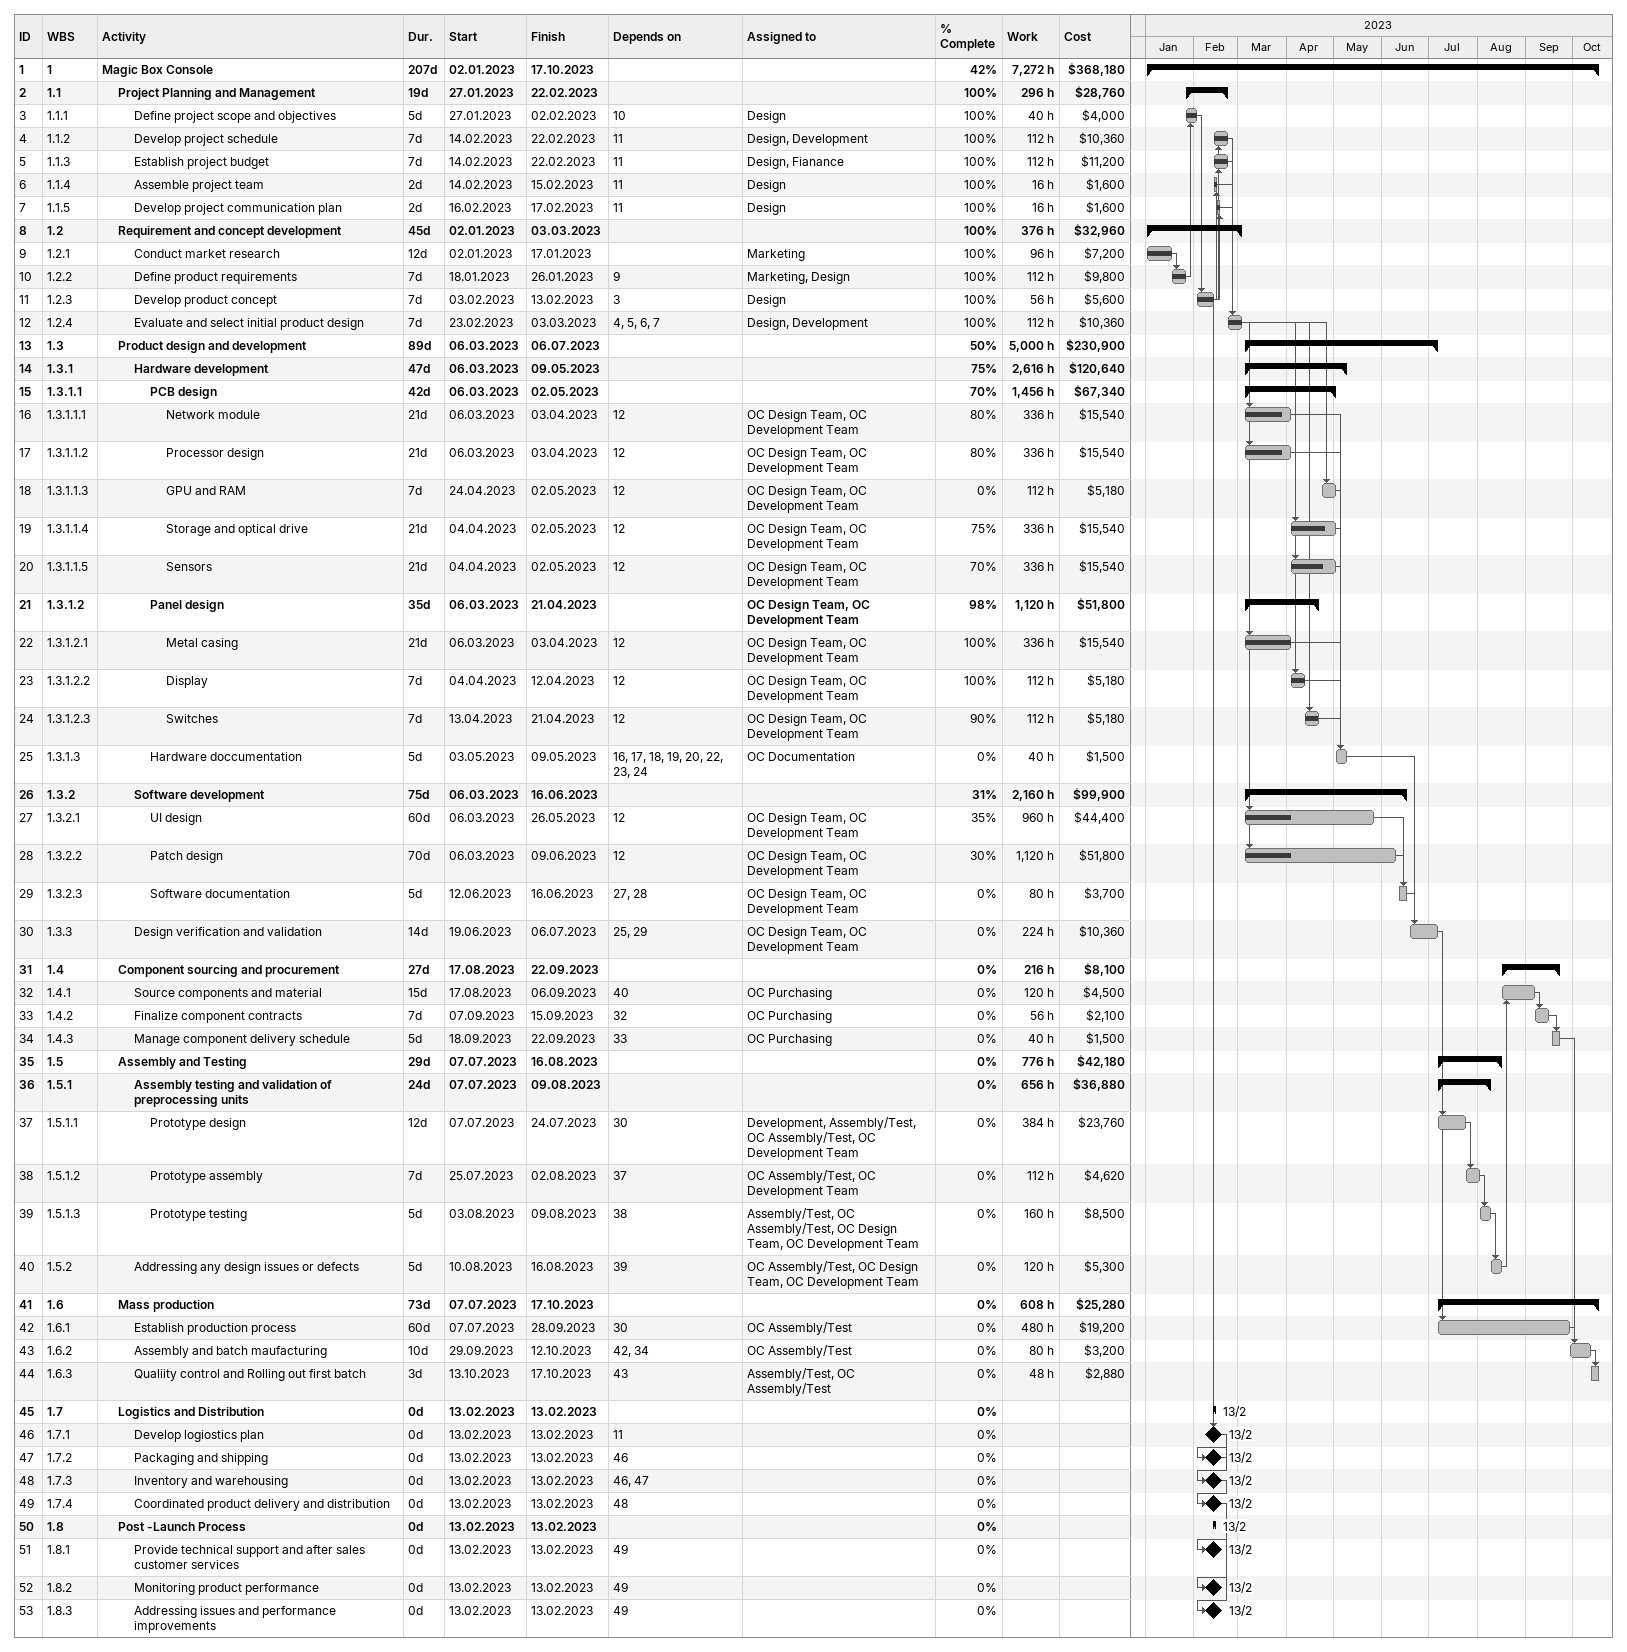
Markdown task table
| ID | WBS | Task | Duration | Start | Finish | Predecessors | Resources | % complete | Work (h) | Cost ($) |
|---|---|---|---|---|---|---|---|---|---|---|
| 1 | 1 | **Magic Box Console** | 207d | 2023-01-02 | 2023-10-17 |  |  | 42 | 7272 | 368180 |
| 2 | 1.1 | **Project Planning and Management** | 19d | 2023-01-27 | 2023-02-22 |  |  | 100 | 296 | 28760 |
| 3 | 1.1.1 | Define project scope and objectives | 5d | 2023-01-27 | 2023-02-02 | 10 | Design | 100 | 40 | 4000 |
| 4 | 1.1.2 | Develop project schedule | 7d | 2023-02-14 | 2023-02-22 | 11 | Design, Development | 100 | 112 | 10360 |
| 5 | 1.1.3 | Establish project budget | 7d | 2023-02-14 | 2023-02-22 | 11 | Design, Fianance | 100 | 112 | 11200 |
| 6 | 1.1.4 | Assemble project team | 2d | 2023-02-14 | 2023-02-15 | 11 | Design | 100 | 16 | 1600 |
| 7 | 1.1.5 | Develop project communication plan | 2d | 2023-02-16 | 2023-02-17 | 11 | Design | 100 | 16 | 1600 |
| 8 | 1.2 | **Requirement and concept development** | 45d | 2023-01-02 | 2023-03-03 |  |  | 100 | 376 | 32960 |
| 9 | 1.2.1 | Conduct market research | 12d | 2023-01-02 | 2023-01-17 |  | Marketing | 100 | 96 | 7200 |
| 10 | 1.2.2 | Define product requirements | 7d | 2023-01-18 | 2023-01-26 | 9 | Marketing, Design | 100 | 112 | 9800 |
| 11 | 1.2.3 | Develop product concept | 7d | 2023-02-03 | 2023-02-13 | 3 | Design | 100 | 56 | 5600 |
| 12 | 1.2.4 | Evaluate and select initial product design | 7d | 2023-02-23 | 2023-03-03 | 4, 5, 6, 7 | Design, Development | 100 | 112 | 10360 |
| 13 | 1.3 | **Product design and development** | 89d | 2023-03-06 | 2023-07-06 |  |  | 50 | 5000 | 230900 |
| 14 | 1.3.1 | **Hardware development** | 47d | 2023-03-06 | 2023-05-09 |  |  | 75 | 2616 | 120640 |
| 15 | 1.3.1.1 | **PCB design** | 42d | 2023-03-06 | 2023-05-02 |  |  | 70 | 1456 | 67340 |
| 16 | 1.3.1.1.1 | Network module | 21d | 2023-03-06 | 2023-04-03 | 12 | OC Design Team, OC Development Team | 80 | 336 | 15540 |
| 17 | 1.3.1.1.2 | Processor design | 21d | 2023-03-06 | 2023-04-03 | 12 | OC Design Team, OC Development Team | 80 | 336 | 15540 |
| 18 | 1.3.1.1.3 | GPU and RAM | 7d | 2023-04-24 | 2023-05-02 | 12 | OC Design Team, OC Development Team | 0 | 112 | 5180 |
| 19 | 1.3.1.1.4 | Storage and optical drive | 21d | 2023-04-04 | 2023-05-02 | 12 | OC Design Team, OC Development Team | 75 | 336 | 15540 |
| 20 | 1.3.1.1.5 | Sensors | 21d | 2023-04-04 | 2023-05-02 | 12 | OC Design Team, OC Development Team | 70 | 336 | 15540 |
| 21 | 1.3.1.2 | **Panel design** | 35d | 2023-03-06 | 2023-04-21 |  | OC Design Team, OC Development Team | 98 | 1120 | 51800 |
| 22 | 1.3.1.2.1 | Metal casing | 21d | 2023-03-06 | 2023-04-03 | 12 | OC Design Team, OC Development Team | 100 | 336 | 15540 |
| 23 | 1.3.1.2.2 | Display | 7d | 2023-04-04 | 2023-04-12 | 12 | OC Design Team, OC Development Team | 100 | 112 | 5180 |
| 24 | 1.3.1.2.3 | Switches | 7d | 2023-04-13 | 2023-04-21 | 12 | OC Design Team, OC Development Team | 90 | 112 | 5180 |
| 25 | 1.3.1.3 | Hardware doccumentation | 5d | 2023-05-03 | 2023-05-09 | 16, 17, 18, 19, 20, 22, 23, 24 | OC Documentation | 0 | 40 | 1500 |
| 26 | 1.3.2 | **Software development** | 75d | 2023-03-06 | 2023-06-16 |  |  | 31 | 2160 | 99900 |
| 27 | 1.3.2.1 | UI design | 60d | 2023-03-06 | 2023-05-26 | 12 | OC Design Team, OC Development Team | 35 | 960 | 44400 |
| 28 | 1.3.2.2 | Patch design | 70d | 2023-03-06 | 2023-06-09 | 12 | OC Design Team, OC Development Team | 30 | 1120 | 51800 |
| 29 | 1.3.2.3 | Software documentation | 5d | 2023-06-12 | 2023-06-16 | 27, 28 | OC Design Team, OC Development Team | 0 | 80 | 3700 |
| 30 | 1.3.3 | Design verification and validation | 14d | 2023-06-19 | 2023-07-06 | 25, 29 | OC Design Team, OC Development Team | 0 | 224 | 10360 |
| 31 | 1.4 | **Component sourcing and procurement** | 27d | 2023-08-17 | 2023-09-22 |  |  | 0 | 216 | 8100 |
| 32 | 1.4.1 | Source components and material | 15d | 2023-08-17 | 2023-09-06 | 40 | OC Purchasing | 0 | 120 | 4500 |
| 33 | 1.4.2 | Finalize component contracts | 7d | 2023-09-07 | 2023-09-15 | 32 | OC Purchasing | 0 | 56 | 2100 |
| 34 | 1.4.3 | Manage component delivery schedule | 5d | 2023-09-18 | 2023-09-22 | 33 | OC Purchasing | 0 | 40 | 1500 |
| 35 | 1.5 | **Assembly and Testing** | 29d | 2023-07-07 | 2023-08-16 |  |  | 0 | 776 | 42180 |
| 36 | 1.5.1 | **Assembly testing and validation of preprocessing units** | 24d | 2023-07-07 | 2023-08-09 |  |  | 0 | 656 | 36880 |
| 37 | 1.5.1.1 | Prototype design | 12d | 2023-07-07 | 2023-07-24 | 30 | Development, Assembly/Test, OC Assembly/Test, OC Development Team | 0 | 384 | 23760 |
| 38 | 1.5.1.2 | Prototype assembly | 7d | 2023-07-25 | 2023-08-02 | 37 | OC Assembly/Test, OC Development Team | 0 | 112 | 4620 |
| 39 | 1.5.1.3 | Prototype testing | 5d | 2023-08-03 | 2023-08-09 | 38 | Assembly/Test, OC Assembly/Test, OC Design Team, OC Development Team | 0 | 160 | 8500 |
| 40 | 1.5.2 | Addressing any design issues or defects | 5d | 2023-08-10 | 2023-08-16 | 39 | OC Assembly/Test, OC Design Team, OC Development Team | 0 | 120 | 5300 |
| 41 | 1.6 | **Mass production** | 73d | 2023-07-07 | 2023-10-17 |  |  | 0 | 608 | 25280 |
| 42 | 1.6.1 | Establish production process | 60d | 2023-07-07 | 2023-09-28 | 30 | OC Assembly/Test | 0 | 480 | 19200 |
| 43 | 1.6.2 | Assembly and batch maufacturing | 10d | 2023-09-29 | 2023-10-12 | 42, 34 | OC Assembly/Test | 0 | 80 | 3200 |
| 44 | 1.6.3 | Qualiity control and Rolling out first batch | 3d | 2023-10-13 | 2023-10-17 | 43 | Assembly/Test, OC Assembly/Test | 0 | 48 | 2880 |
| 45 | 1.7 | **Logistics and Distribution** | 0d | 2023-02-13 | 2023-02-13 |  |  | 0 |  |  |
| 46 | 1.7.1 | Develop logiostics plan | 0d | 2023-02-13 | 2023-02-13 | 11 |  | 0 |  |  |
| 47 | 1.7.2 | Packaging and shipping | 0d | 2023-02-13 | 2023-02-13 | 46 |  | 0 |  |  |
| 48 | 1.7.3 | Inventory and warehousing | 0d | 2023-02-13 | 2023-02-13 | 46, 47 |  | 0 |  |  |
| 49 | 1.7.4 | Coordinated product delivery and distribution | 0d | 2023-02-13 | 2023-02-13 | 48 |  | 0 |  |  |
| 50 | 1.8 | **Post -Launch Process** | 0d | 2023-02-13 | 2023-02-13 |  |  | 0 |  |  |
| 51 | 1.8.1 | Provide technical support and after sales customer services | 0d | 2023-02-13 | 2023-02-13 | 49 |  | 0 |  |  |
| 52 | 1.8.2 | Monitoring product performance | 0d | 2023-02-13 | 2023-02-13 | 49 |  | 0 |  |  |
| 53 | 1.8.3 | Addressing issues and performance improvements | 0d | 2023-02-13 | 2023-02-13 | 49 |  | 0 |  |  |
